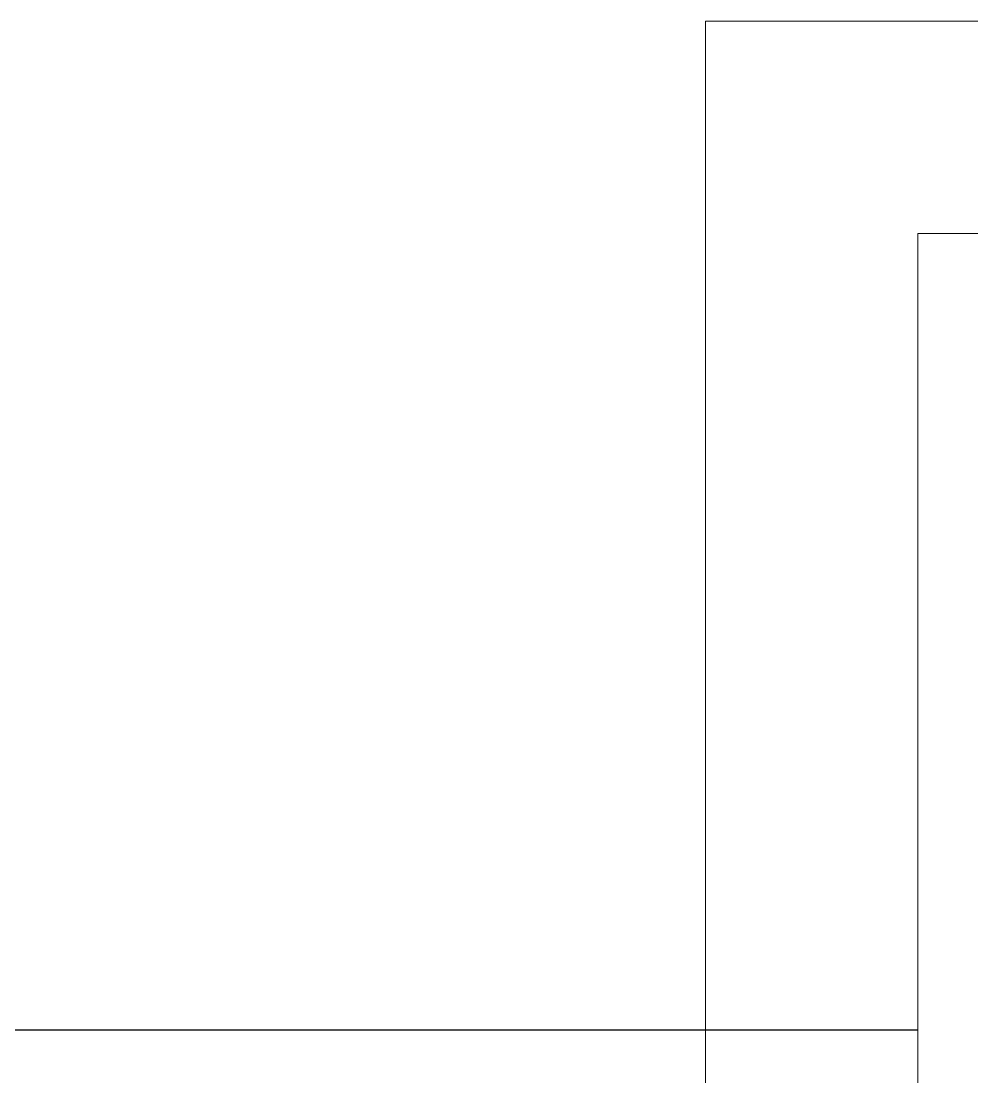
# Model space of a CAD drawing. Header units: millimetres. Extents: x -294625 to 2136527, y -251383 to 128331.
# Drawn here: x 2085419 to 2086315, y -30845 to -29851 of the extents above; entities that cross this region are included whole.
import ezdxf
from ezdxf.lldxf.tags import DXFTag

# ---------------------------------------------------------------- set-up
doc = ezdxf.new("R2010")
doc.units = ezdxf.units.MM
doc.linetypes.add('CONTINOUS', pattern=[0])
doc.layers.add('N2-PK-TB', color=2, linetype='Continuous', lineweight=20)
doc.layers.add('N4-OTHER1', color=143, linetype='CONTINOUS', lineweight=15)
doc.layers.add('ống thoát mưa', color=5, linetype='TM')
doc.styles.get("Standard").update_dxf_attribs({"font": 'arialbd.ttf'})
tags = doc.linetypes.add('TM', pattern='A,795.088449,-59.671033,["TM",Standard,S=298.800421,R=0,X=0,Y=-149.400211],-682.892341,795.088449', length=2332.740272).pattern_tags.tags
tags[6] = DXFTag(74, 10)

# ---------------------------------------------------------------- blocks, each defined once
blk = doc.blocks.new('N-HOGGAMUA')
at = {"layer": 'N2-PK-TB'}
for points in [[(-316.67, -316.67), (316.67, -316.67), (316.67, 316.67), (-316.67, 316.67)], [(-250, -250), (250, -250), (250, 250), (-250, 250)]]:
    blk.add_lwpolyline(points, close=True, dxfattribs=at)

msp = doc.modelspace()

# ---------------------------------------------------------------- linework, layer by layer
at = {"layer": 'ống thoát mưa', "ltscale": 0.6}
msp.add_line((2082874.31, -30801.16), (2086264.02, -30801.16), dxfattribs=at)

# ---------------------------------------------------------------- block references
at = {"layer": 'N4-OTHER1', "xscale": 3, "yscale": 3, "zscale": 3, "rotation": 90}
msp.add_blockref('N-HOGGAMUA', (2087014.02, -30801.16), dxfattribs=at)

doc.saveas('drawing.dxf')
